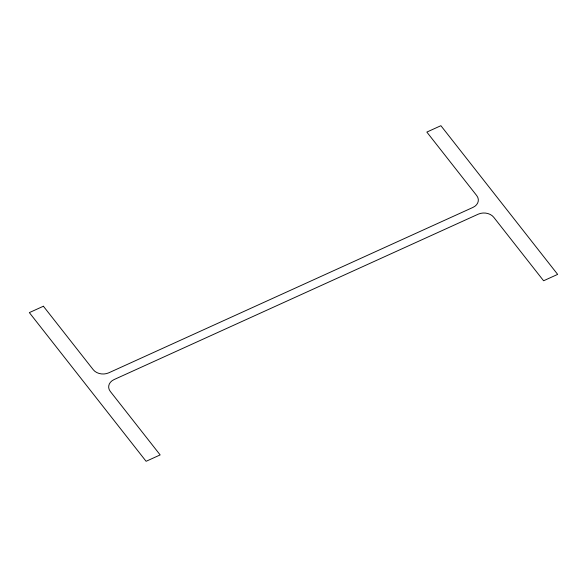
<?xml version="1.0" encoding="UTF-8"?>
<svg xmlns="http://www.w3.org/2000/svg" width="587" height="587" viewBox="0 0 587 587"><rect width="100%" height="100%" fill="white"/><g stroke="black" fill="none" stroke-linecap="round" stroke-linejoin="round"><path stroke-width="0.88" d="M43.401 306.231L29.35 312.614L146.104 461.301L160.156 454.918L110.29 391.412A11.292 8.651 1.5 0 1 114.083 379.569L478.222 214.182A11.292 8.651 1.5 0 1 493.733 217.263L543.599 280.769L557.65 274.386L440.896 125.699L426.844 132.082L476.71 195.588A11.292 8.651 1.5 0 1 472.917 207.431L108.778 372.818A11.292 8.651 1.5 0 1 93.267 369.737L43.401 306.231"/></g></svg>
